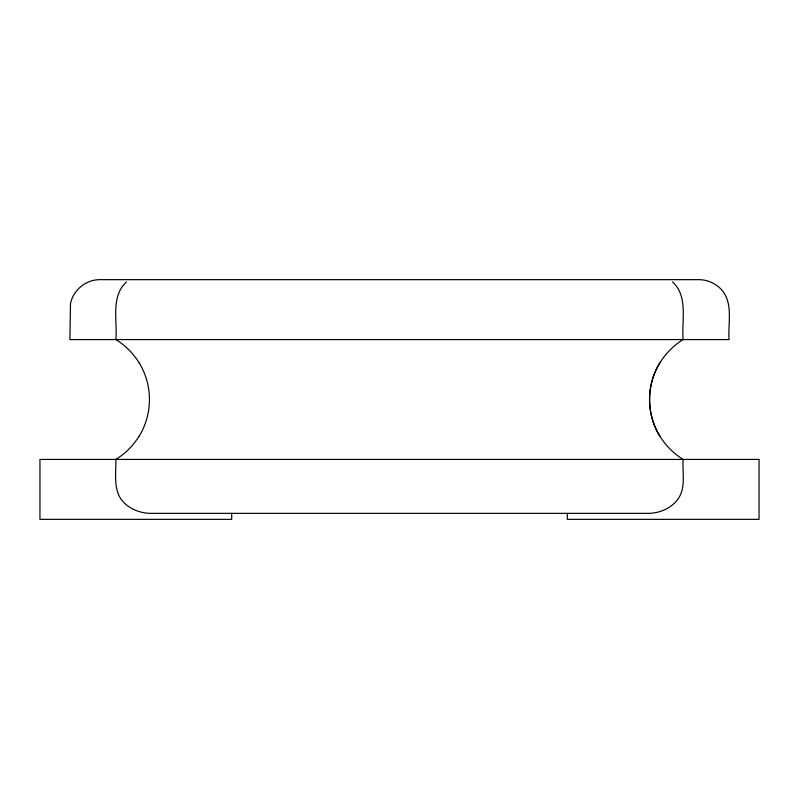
<?xml version="1.0" encoding="UTF-8"?>
<svg xmlns="http://www.w3.org/2000/svg" width="799" height="799" viewBox="0 0 799 799"><rect width="100%" height="100%" fill="white"/><g stroke="black" fill="none" stroke-linecap="round" stroke-linejoin="round"><path stroke-width="1.2" d="M139.256 435.894C133.453 445.433 125.383 453.562 115.885 459.425C116.115 474.586 112.379 493.692 126.072 504.578C132.944 510.301 141.773 513.228 150.671 513.357L648.329 513.357C659.285 513.258 670.321 508.703 677.252 500.044C686.431 488.509 682.176 472.868 683.115 459.425C673.617 453.562 665.547 445.433 659.744 435.894M659.744 363.106C665.547 353.567 673.617 345.438 683.115 339.575C681.487 321.078 688.478 296.329 672.548 281.927M126.452 281.927C110.522 296.329 117.513 321.078 115.885 339.575C125.383 345.438 133.453 353.567 139.256 363.106M567.29 513.357L567.29 519.35L759.05 519.35L759.05 459.425L39.95 459.425L39.95 519.35L231.71 519.35L231.71 513.357M139.306 363.066A68.474 66.057 -90 0 1 139.306 435.934M70.492 303.77L69.913 339.575L729.087 339.575C727.779 322.776 733.941 301.852 720.308 288.429C714.666 282.936 707.005 279.76 699.125 279.65L99.875 279.65C85.962 279.55 73.109 290.097 70.492 303.77M659.694 363.066A68.474 66.057 -90 0 0 659.694 435.934A68.474 66.057 90 0 1 659.694 363.066"/></g></svg>
